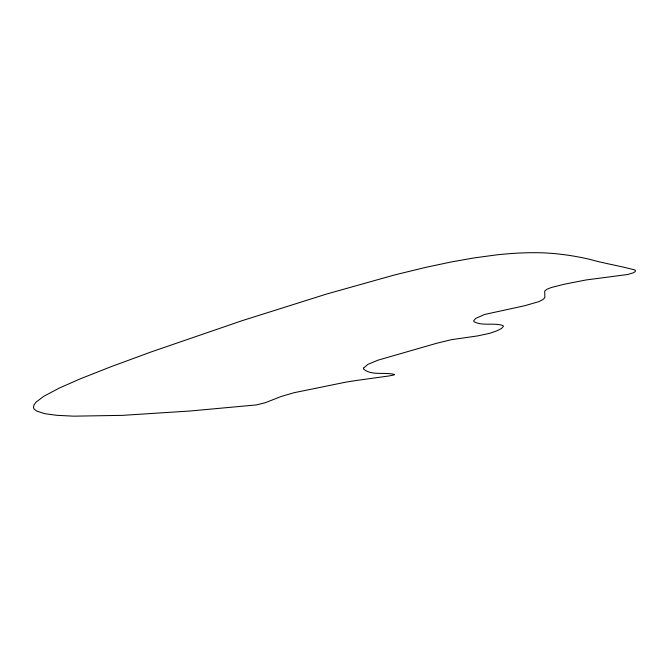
<?xml version="1.0" encoding="UTF-8"?>
<svg xmlns="http://www.w3.org/2000/svg" width="669" height="669" viewBox="0 0 669 669"><rect width="100%" height="100%" fill="white"/><g stroke="black" fill="none" stroke-linecap="round" stroke-linejoin="round"><path stroke-width="1" d="M363.576 368.067L363.426 368.87C371.178 375.911 384.349 371.939 394.125 374.364L394.509 374.665L393.698 375.033L388.982 375.953L355.967 380.536A128.448 28.023 -8.8 0 0 345.012 382.317L294.059 392.711L281.298 396.424L265.518 402.638L256.511 404.912L190.08 411L122.561 415.357L73.623 416.168L56.648 415.298L44.932 413.718L36.762 411.117L34.127 409.052L33.467 407.471L34.002 404.862L36.134 402.052L44.045 396.14L59.324 388.062L79.954 378.972L110.368 366.955L150.717 352.086L241.668 320.827L326.355 294.117L394.534 274.959L425.835 267.341L451.291 261.955L473.794 257.966L496.448 254.897A93.995 20.505 -8.8 0 1 503.857 254.145A95.935 20.923 -8.8 0 1 531.596 252.706C551.264 252.43 570.883 254.964 590.016 259.405C604.918 263.645 620.498 265.969 635.232 270.125L635.408 271.363L633.744 272.659L627.781 274.491L586.002 279.968L564.126 284.258L551.34 287.511L546.966 289.234L544.733 291.023L544.834 297.688L542.785 299.67L538.788 301.669L524.789 305.7L484.674 314.463L475.876 318.302L473.744 320.652L473.903 321.672C482.617 326.296 493.538 322.508 502.845 325.485L503.464 326.288L501.583 328.454L496.54 330.971L489.499 333.379L477.557 335.922L451.358 339.693L436.807 343.239L378.01 360.156L367.908 364.354L363.576 368.067"/></g></svg>
